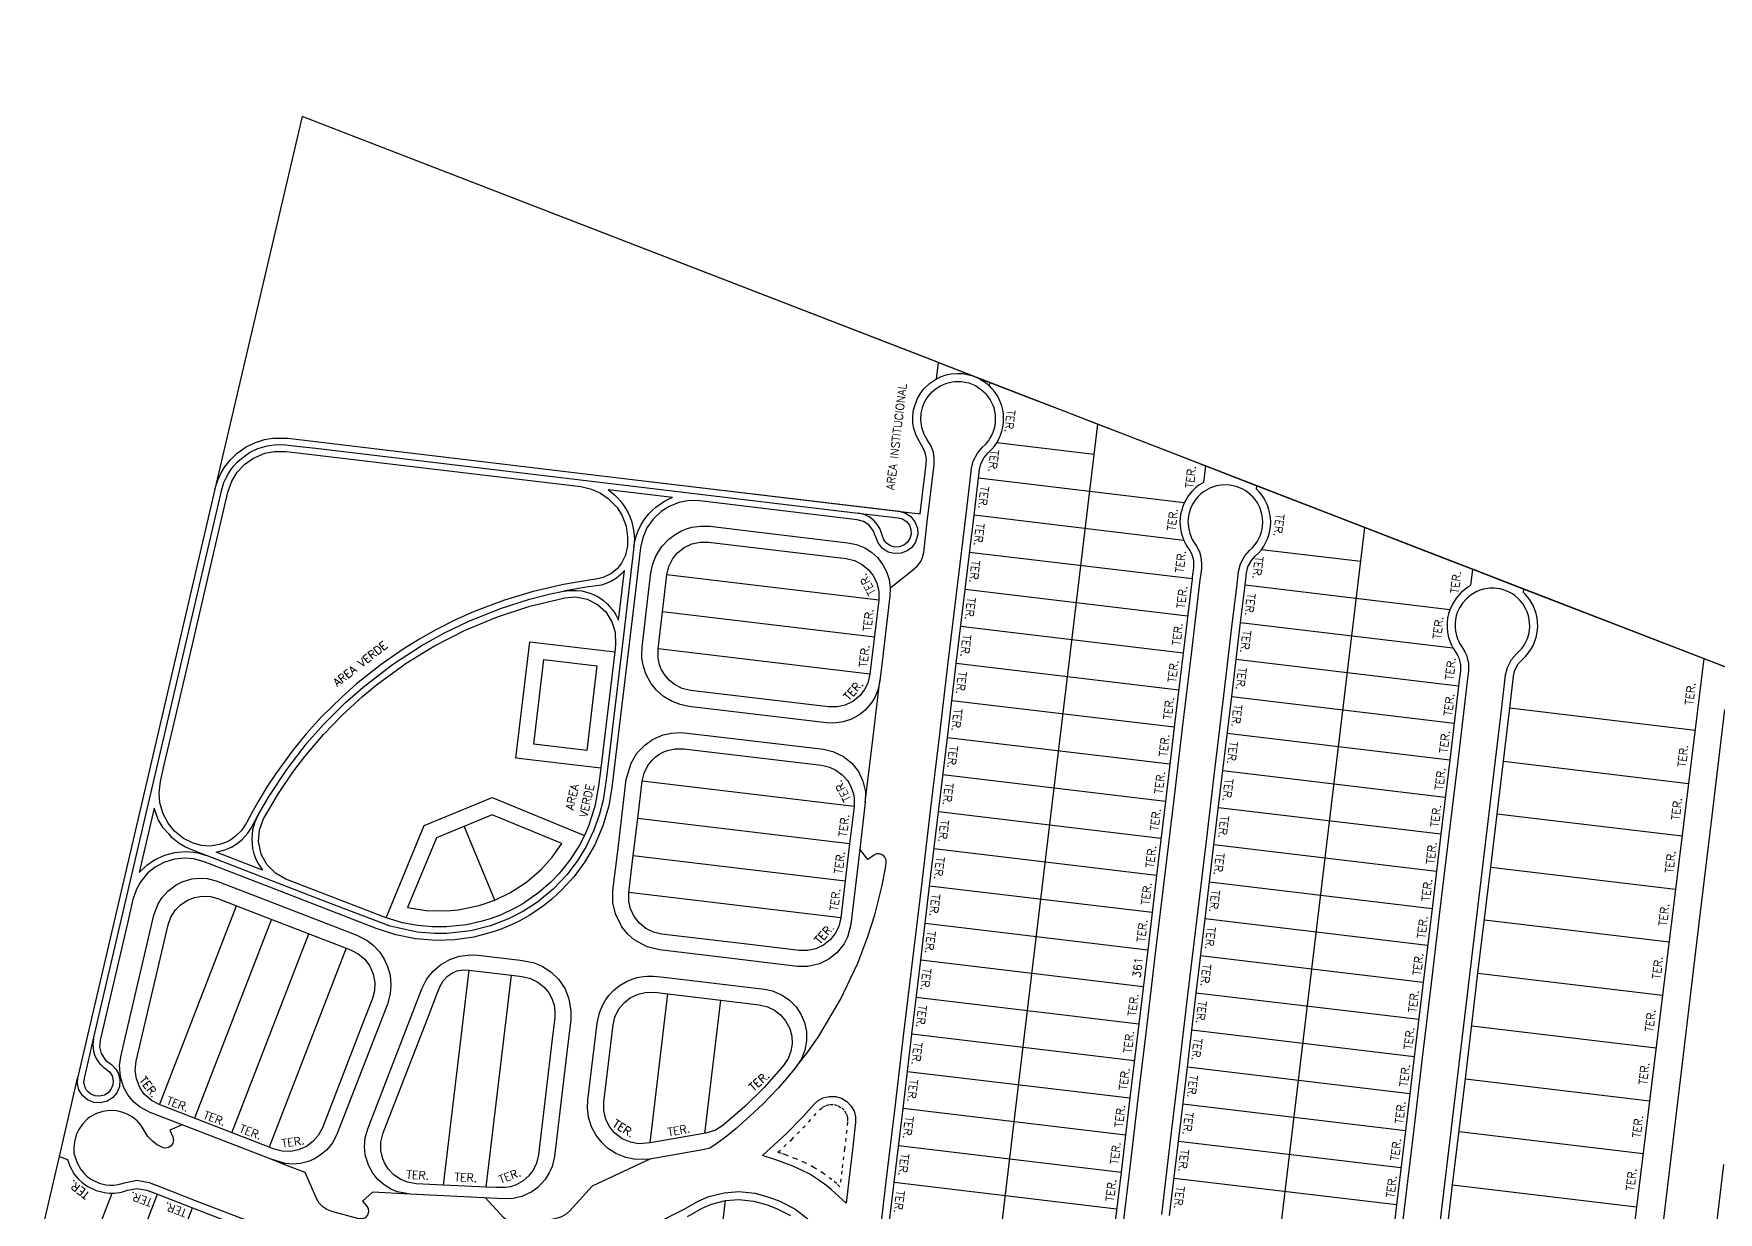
# Model space of a CAD drawing. Extents: x 714896 to 749292, y 8417558 to 8447149.
# Drawn here: x 737342.6 to 737658.4, y 8430781.4 to 8431002.4 of the extents above; entities that cross this region are included whole.
import ezdxf

# ---------------------------------------------------------------- set-up
doc = ezdxf.new("R2010")
doc.units = 0
doc.header["$MEASUREMENT"] = 0
doc.linetypes.add('ACAD_ISO03W100', pattern=[30, 12, -18])
for name, color, linetype in [('LOTE', 7, 'CONTINUOUS'), ('MEIO_FIO', 24, 'CONTINUOUS'), ('NUM-PORTA', 7, 'CONTINUOUS'), ('QUADRA', 6, 'CONTINUOUS'), ('TEXTO', 7, 'CONTINUOUS')]:
    doc.layers.add(name, color=color, linetype=linetype)
doc.styles.add('ROMANS', font='ROMANS.SHX', dxfattribs={"height": 1.5})

msp = doc.modelspace()

# ---------------------------------------------------------------- linework, layer by layer
at = {"layer": 'LOTE', "color": 7}
for points in [[(737512.16, 8430940.77), (737521.82, 8430937.03)], [(737512.92, 8430685.8), (737519.74, 8430742.8), (737526.39, 8430798.4), (737531.38, 8430840.11), (737538.86, 8430902.66), (737542.03, 8430929.2)], [(737541.35, 8430923.51), (737523.11, 8430925.7)], [(737562.24, 8430921.38), (737571.87, 8430917.65)], [(737558.26, 8430914.44), (737519.67, 8430919.06)], [(737558.17, 8430907.4), (737518.84, 8430912.11)], [(737562.97, 8430666.43), (737567.21, 8430701.87), (737574.69, 8430764.43), (737582.18, 8430826.98), (737587.16, 8430868.68), (737592.08, 8430909.83)], [(737559.71, 8430900.17), (737518, 8430905.16)], [(737591.32, 8430903.44), (737572.7, 8430905.66)], [(737612.3, 8430902.01), (737621.92, 8430898.28)], [(737500.99, 8430896.21), (737461.27, 8430900.95)], [(737608.03, 8430894.39), (737569.64, 8430898.98)], [(737558.88, 8430893.22), (737517.17, 8430898.21)], [(737500.16, 8430889.25), (737460.44, 8430894)], [(737558.05, 8430886.27), (737516.34, 8430891.25)], [(737568.81, 8430892.03), (737608.61, 8430887.27)], [(737448.88, 8430864.67), (737432.99, 8430866.56), (737435.6, 8430888.41), (737451.49, 8430886.51)], [(737499.33, 8430882.3), (737459.61, 8430887.05)], [(737446.25, 8430868), (737436.33, 8430869.19), (737438.22, 8430885.07), (737448.15, 8430883.89), (737446.25, 8430868)], [(737557.21, 8430879.32), (737515.51, 8430884.3)], [(737609.68, 8430880.09), (737567.97, 8430885.08)], [(737655.66, 8430885.24), (737660.44, 8430883.37)], [(737556.38, 8430872.37), (737514.68, 8430877.35)], [(737567.14, 8430878.13), (737608.85, 8430873.14)], [(737654.01, 8430871.77), (737619.25, 8430875.93)], [(737555.55, 8430865.42), (737513.85, 8430870.4)], [(737608.01, 8430866.19), (737566.31, 8430871.18)], [(737565.48, 8430864.23), (737607.18, 8430859.24)], [(737618.06, 8430866), (737652.79, 8430861.84)], [(737496.36, 8430857.48), (737456.64, 8430862.23)], [(737554.72, 8430858.47), (737513.02, 8430863.45)], [(737408.63, 8430836.64), (737415.78, 8430853.94), (737428.5, 8430859.22), (737445.81, 8430852.06)], [(737441.57, 8430850.57), (737428.51, 8430855.97), (737418.08, 8430851.65), (737412.67, 8430838.58), (737416.15, 8430838.02), (737419.98, 8430837.93), (737422.17, 8430838.13), (737426.07, 8430838.93), (737429.04, 8430839.96), (737431.96, 8430841.38), (737434.96, 8430843.35), (737437.68, 8430845.71), (737439.75, 8430848.01), (737441.57, 8430850.57)], [(737495.53, 8430850.53), (737455.81, 8430855.28)], [(737553.89, 8430851.52), (737512.19, 8430856.5)], [(737606.35, 8430852.29), (737564.65, 8430857.28)], [(737651.57, 8430851.92), (737616.87, 8430856.07)], [(737429.04, 8430839.96), (737423.29, 8430853.81)], [(737454.98, 8430848.33), (737494.7, 8430843.58)], [(737553.06, 8430844.56), (737511.36, 8430849.55)], [(737605.52, 8430845.34), (737563.82, 8430850.33)], [(737615.69, 8430846.14), (737650.35, 8430841.99)], [(737552.23, 8430837.61), (737510.52, 8430842.6)], [(737562.99, 8430843.38), (737604.69, 8430838.39)], [(737366.19, 8430801.58), (737380.62, 8430838.89)], [(737493.87, 8430836.63), (737454.15, 8430841.38)], [(737387.15, 8430836.36), (737372.72, 8430799.06)], [(737509.69, 8430835.65), (737551.4, 8430830.66)], [(737603.86, 8430831.44), (737562.16, 8430836.43)], [(737649.13, 8430832.07), (737614.5, 8430836.21)], [(737379.71, 8430796.35), (737394.15, 8430833.65)], [(737401.14, 8430830.95), (737386.71, 8430793.64)], [(737603.03, 8430824.49), (737561.32, 8430829.48)], [(737419.4, 8430786.52), (737424.21, 8430826.83)], [(737427.41, 8430786.13), (737432.16, 8430825.88)], [(737550.56, 8430823.71), (737508.86, 8430828.7)], [(737613.31, 8430826.28), (737647.91, 8430822.14)], [(737458.11, 8430794.45), (737461.45, 8430822.38)], [(737468.39, 8430796.22), (737471.38, 8430821.19)], [(737508.03, 8430821.75), (737549.73, 8430816.76)], [(737602.2, 8430817.54), (737560.49, 8430822.53)], [(737646.69, 8430812.22), (737612.13, 8430816.35)], [(737548.9, 8430809.81), (737507.2, 8430814.8)], [(737601.36, 8430810.59), (737559.66, 8430815.57)], [(737347.41, 8430791.91), (737350.86, 8430806.83)], [(737506.37, 8430807.85), (737548.07, 8430802.86)], [(737600.53, 8430803.64), (737558.83, 8430808.62)], [(737610.94, 8430806.42), (737645.47, 8430802.29)], [(737547.24, 8430795.91), (737505.54, 8430800.9)], [(737599.7, 8430796.69), (737558, 8430801.67)], [(737598.87, 8430789.74), (737557.17, 8430794.72)], [(737644.25, 8430792.37), (737609.75, 8430796.49)], [(737504.71, 8430793.95), (737546.41, 8430788.96)], [(737545.58, 8430782.01), (737503.87, 8430787)], [(737598.04, 8430782.79), (737556.34, 8430787.77)], [(737608.56, 8430786.56), (737643.03, 8430782.44)], [(737462.87, 8430705.18), (737472.25, 8430783.61)]]:
    msp.add_lwpolyline(points, dxfattribs=at)
at = {"layer": 'LOTE', "color": 7, "linetype": 'ACAD_ISO03W100', "ltscale": 0.05}
msp.add_lwpolyline([(737482.1, 8430792.68), (737484.67, 8430795.08), (737487.88, 8430798.37), (737489.91, 8430800.63), (737490.46, 8430801.12), (737491.12, 8430801.47), (737491.83, 8430801.64), (737492.63, 8430801.62), (737493.37, 8430801.41), (737494.06, 8430800.99), (737494.59, 8430800.43), (737494.95, 8430799.79), (737495.14, 8430799.13), (737495.15, 8430798.3), (737494.56, 8430793.33), (737494.06, 8430789.18), (737493.71, 8430786.2), (737493.06, 8430786.8), (737492.17, 8430787.55), (737490.62, 8430788.71), (737488.82, 8430789.84), (737487.17, 8430790.71), (737485.46, 8430791.44), (737484.09, 8430791.97), (737483.55, 8430792.18), (737482.73, 8430792.47), (737482.1, 8430792.68)], close=True, dxfattribs=at)
at = {"layer": 'LOTE'}
for points in [[(737344.07, 8430750.77), (737357.32, 8430785.02)], [(737351.53, 8430747.88), (737365.81, 8430784.79)], [(737357.18, 8430743.09), (737372.34, 8430782.26)]]:
    msp.add_lwpolyline(points, dxfattribs=at)
at = {"layer": 'MEIO_FIO'}
for points in [[(737503.29, 8430898.65), (737507.22, 8430901.74), (737508.28, 8430902.66), (737508.85, 8430903.45), (737509.18, 8430904.17), (737509.41, 8430905.13), (737510.09, 8430910.87), (737511.37, 8430921.55), (737511.4, 8430922.73), (737511.22, 8430923.91), (737510.81, 8430925.06), (737509.99, 8430926.41), (737509.51, 8430927.28), (737509.06, 8430928.58), (737508.87, 8430929.93), (737508.94, 8430931.23), (737509.26, 8430932.53), (737509.59, 8430933.33), (737509.83, 8430933.77), (737510.23, 8430934.38), (737510.61, 8430934.85), (737511.02, 8430935.28), (737511.46, 8430935.66), (737511.93, 8430936.01), (737512.54, 8430936.38), (737512.97, 8430936.6), (737513.55, 8430936.83), (737513.98, 8430936.96), (737514.72, 8430937.13), (737515.33, 8430937.2), (737515.84, 8430937.22), (737516.55, 8430937.19), (737517.15, 8430937.1), (737517.86, 8430936.93), (737519.12, 8430936.42), (737520.27, 8430935.66), (737521.09, 8430934.89)], [(737511.79, 8430937.68), (737512.58, 8430938.06), (737513.62, 8430938.42), (737514.57, 8430938.62), (737515.84, 8430938.72), (737516.82, 8430938.67), (737517.59, 8430938.54), (737518.68, 8430938.24), (737519.52, 8430937.89), (737520.18, 8430937.54), (737520.91, 8430937.06), (737521.33, 8430936.73), (737521.7, 8430936.4)], [(737500.72, 8430773.27), (737502.38, 8430787.18), (737504.05, 8430801.08), (737505.71, 8430814.98), (737507.37, 8430828.88), (737509.03, 8430842.78), (737510.7, 8430856.68), (737512.36, 8430870.58), (737514.02, 8430884.48), (737515.68, 8430898.38), (737517.35, 8430912.28), (737518.18, 8430919.23), (737518.38, 8430920.93), (737518.7, 8430922.29), (737519.48, 8430923.79), (737520.44, 8430924.87), (737520.98, 8430925.39), (737521.32, 8430925.77), (737521.6, 8430926.15), (737521.83, 8430926.48), (737522.14, 8430927.04), (737522.42, 8430927.67), (737522.62, 8430928.27), (737522.78, 8430928.92), (737522.87, 8430929.62), (737522.9, 8430930.3), (737522.85, 8430930.98), (737522.76, 8430931.58), (737522.6, 8430932.23), (737522.44, 8430932.7), (737522.15, 8430933.35), (737521.9, 8430933.81), (737521.5, 8430934.4), (737521.09, 8430934.89)], [(737353.8, 8430813.95), (737377.01, 8430913.45), (737377.77, 8430916.71), (737378.24, 8430918.24), (737378.7, 8430919.26), (737379.07, 8430919.92), (737379.53, 8430920.64), (737380.11, 8430921.4), (737380.75, 8430922.09), (737381.51, 8430922.79), (737383.04, 8430923.86), (737384.57, 8430924.61), (737386.38, 8430925.16), (737388.14, 8430925.39), (737389.81, 8430925.35), (737392.5, 8430925.03), (737395.48, 8430924.68), (737448.21, 8430918.38), (737497.1, 8430912.53)], [(737376.55, 8430916.99), (737377.09, 8430918.72), (737377.64, 8430919.93), (737378.37, 8430921.16), (737379.46, 8430922.54), (737380.73, 8430923.77), (737382.44, 8430924.96), (737384.16, 8430925.79), (737385.86, 8430926.32), (737387.41, 8430926.58), (737390.21, 8430926.57), (737455.34, 8430918.78), (737504.79, 8430912.87)], [(737571.17, 8430915.5), (737571.17, 8430915.5), (737570.18, 8430916.41), (737569.64, 8430916.77), (737569.1, 8430917.08), (737568, 8430917.52), (737566.82, 8430917.78), (737565.45, 8430917.81), (737564.28, 8430917.63), (737563.2, 8430917.27), (737561.87, 8430916.52), (737561.37, 8430916.12), (737560.86, 8430915.62), (737560.29, 8430914.94), (737559.83, 8430914.23), (737559.62, 8430913.81), (737559.38, 8430913.22), (737559.16, 8430912.54), (737559.05, 8430912), (737558.98, 8430911.46), (737558.95, 8430910.88), (737558.96, 8430910.44), (737559.02, 8430909.87), (737559.14, 8430909.24), (737559.28, 8430908.73), (737559.55, 8430907.99), (737559.75, 8430907.58), (737560.03, 8430907.09), (737560.58, 8430906.27), (737560.95, 8430905.57), (737561.08, 8430905.23), (737561.29, 8430904.6), (737561.45, 8430903.75), (737561.51, 8430902.89), (737561.46, 8430902.2), (737561.34, 8430901.16), (737561.25, 8430900.47), (737561.2, 8430899.99), (737559.53, 8430886.09), (737557.87, 8430872.19), (737556.21, 8430858.29), (737554.55, 8430844.39), (737552.88, 8430830.49), (737551.22, 8430816.58), (737549.56, 8430802.68), (737547.9, 8430788.78), (737546.23, 8430774.88)], [(737504.79, 8430912.87), (737505.99, 8430912.53), (737506.97, 8430911.9), (737507.78, 8430910.9), (737508.24, 8430909.71), (737508.3, 8430908.48), (737507.89, 8430907.1), (737507.17, 8430906.09), (737506.33, 8430905.45), (737505.18, 8430904.99), (737503.87, 8430904.93), (737502.77, 8430905.21), (737501.62, 8430905.95), (737500.85, 8430906.92), (737499.97, 8430909.27), (737499.11, 8430910.33), (737498.14, 8430910.96), (737496.95, 8430911.29), (737467.46, 8430914.82), (737465.52, 8430914.86), (737463.54, 8430914.51), (737461.73, 8430913.79), (737460.19, 8430912.82), (737458.69, 8430911.41), (737457.53, 8430909.75), (737456.74, 8430907.9), (737456.34, 8430906.07), (737455.31, 8430897.38), (737453.25, 8430880.19), (737450.96, 8430861.05), (737450.38, 8430857.66), (737449.26, 8430853.86), (737447.74, 8430850.33), (737445.91, 8430847.15), (737443.89, 8430844.38), (737441.55, 8430841.8), (737439.72, 8430840.12), (737438.37, 8430839.04), (737436.92, 8430837.99), (737435.45, 8430837.05), (737433.69, 8430836.07), (737432.29, 8430835.38), (737430.04, 8430834.45), (737428.71, 8430833.99), (737425.06, 8430833.03), (737421.55, 8430832.53), (737418.07, 8430832.41), (737414.16, 8430832.72), (737410.45, 8430833.47), (737406.96, 8430834.59), (737386.86, 8430842.37), (737374.53, 8430847.14), (737372.63, 8430847.67), (737370.76, 8430847.81), (737368.98, 8430847.63), (737367, 8430847.02), (737365.35, 8430846.12), (737364.01, 8430845.04), (737362.64, 8430843.42), (737361.85, 8430842.02), (737361.18, 8430840.09), (737360.21, 8430835.9), (737355.02, 8430813.67), (737354.93, 8430812.44), (737355.23, 8430811.21), (737356.05, 8430809.97), (737357.23, 8430809.07), (737358.01, 8430808.25), (737358.44, 8430807.49), (737358.74, 8430806.25), (737358.64, 8430804.96), (737358.16, 8430803.83), (737357.37, 8430802.9), (737356.36, 8430802.26), (737355.05, 8430801.94), (737353.86, 8430802.03), (737352.69, 8430802.5), (737351.75, 8430803.29), (737351.07, 8430804.37), (737350.78, 8430805.53), (737350.86, 8430806.83)], [(737376.55, 8430916.99), (737363.4, 8430860.61), (737350.86, 8430806.83)], [(737455.1, 8430906.22), (737455.28, 8430907.26), (737455.52, 8430908.18), (737455.87, 8430909.17), (737456.46, 8430910.39), (737457.15, 8430911.47), (737457.87, 8430912.36), (737458.51, 8430913.03), (737459.18, 8430913.62), (737460, 8430914.22), (737460.85, 8430914.74), (737461.73, 8430915.18), (737462.34, 8430915.43), (737450.24, 8430916.87), (737450.94, 8430916.36), (737451.43, 8430915.94), (737451.98, 8430915.42), (737452.58, 8430914.75), (737453.14, 8430914.02), (737453.6, 8430913.3), (737453.99, 8430912.6), (737454.28, 8430911.98), (737454.62, 8430911.05), (737454.92, 8430909.97), (737455.09, 8430908.96), (737455.16, 8430908.26), (737455.18, 8430907.69), (737455.1, 8430906.22)], [(737554.02, 8430781), (737555.68, 8430794.9), (737557.34, 8430808.8), (737559, 8430822.7), (737560.67, 8430836.6), (737562.33, 8430850.51), (737563.99, 8430864.41), (737565.65, 8430878.31), (737567.32, 8430892.21), (737568.15, 8430899.16), (737568.43, 8430901.56), (737568.78, 8430902.99), (737569.6, 8430904.52), (737570.49, 8430905.5), (737571.06, 8430906.04), (737571.51, 8430906.58), (737571.89, 8430907.12), (737572.16, 8430907.61), (737572.46, 8430908.25), (737572.71, 8430909.01), (737572.83, 8430909.54), (737572.91, 8430910.12), (737572.95, 8430910.79), (737572.91, 8430911.6), (737572.79, 8430912.33), (737572.61, 8430912.97), (737572.39, 8430913.57), (737572.1, 8430914.17), (737571.83, 8430914.63), (737571.47, 8430915.14), (737571.17, 8430915.5)], [(737497.1, 8430912.53), (737504.64, 8430911.63), (737505.43, 8430911.42), (737506.17, 8430910.93), (737506.72, 8430910.24), (737507.02, 8430909.43), (737507.05, 8430908.59), (737506.82, 8430907.76), (737506.31, 8430907.01), (737505.7, 8430906.52), (737504.83, 8430906.2), (737504.03, 8430906.16), (737503.21, 8430906.38), (737502.48, 8430906.85), (737501.94, 8430907.51), (737501.62, 8430908.36), (737501.23, 8430909.54), (737500.77, 8430910.35), (737500.09, 8430911.13), (737499.16, 8430911.83), (737498.09, 8430912.32), (737497.1, 8430912.53)], [(737455.1, 8430906.22), (737453.12, 8430889.6), (737450.31, 8430866.09), (737449.88, 8430862.49), (737449.32, 8430858.71), (737448.67, 8430856.08), (737447.61, 8430853.07), (737446.15, 8430849.99), (737444.48, 8430847.25), (737442.51, 8430844.68), (737439.96, 8430842.01), (737437, 8430839.58), (737434.41, 8430837.89), (737431.59, 8430836.44), (737428.21, 8430835.14), (737424.52, 8430834.2), (737420, 8430833.68), (737417.73, 8430833.67), (737414.47, 8430833.94), (737409.4, 8430835.07), (737396.42, 8430840.01), (737374.98, 8430848.31)], [(737452.2, 8430892.47), (737453.31, 8430901.74), (737452.7, 8430901.08), (737451.81, 8430900.33), (737450.91, 8430899.77), (737449.9, 8430899.31), (737449.01, 8430899.04), (737448.08, 8430898.87), (737446.15, 8430898.61), (737444.76, 8430898.4), (737443.65, 8430898.21), (737441.91, 8430897.89), (737443.04, 8430898.04), (737444.27, 8430898.04), (737445.31, 8430897.92), (737446.43, 8430897.65), (737447.49, 8430897.25), (737448.49, 8430896.73), (737449.38, 8430896.12), (737450.1, 8430895.5), (737450.54, 8430895.04), (737451.03, 8430894.46), (737451.4, 8430893.94), (737451.71, 8430893.44), (737452.2, 8430892.47)], [(737621.1, 8430896.25), (737620.22, 8430897.05), (737619.76, 8430897.36), (737619.13, 8430897.72), (737618.71, 8430897.91), (737618.01, 8430898.16), (737617.48, 8430898.3), (737616.8, 8430898.41), (737616.31, 8430898.45), (737615.51, 8430898.44), (737615.08, 8430898.39), (737614.33, 8430898.25), (737613.68, 8430898.06), (737612.95, 8430897.78), (737612.01, 8430897.2), (737611.13, 8430896.47), (737610.41, 8430895.65), (737609.84, 8430894.76), (737609.43, 8430893.86), (737609.24, 8430893.23), (737609.1, 8430892.58), (737609.02, 8430891.84), (737609.02, 8430891.14), (737609.09, 8430890.4), (737609.26, 8430889.59), (737609.48, 8430888.92), (737609.7, 8430888.43), (737609.91, 8430888.02), (737610.39, 8430887.28), (737610.86, 8430886.49), (737611.14, 8430885.87), (737611.52, 8430884.34), (737611.52, 8430882.88), (737611.3, 8430881.02), (737611.17, 8430879.91), (737609.5, 8430866.01), (737607.84, 8430852.11), (737606.18, 8430838.21), (737604.52, 8430824.31), (737602.85, 8430810.41), (737601.19, 8430796.51), (737597.87, 8430768.71)], [(737384.59, 8430855.79), (737386.71, 8430859.45), (737390.02, 8430864.45), (737393.87, 8430869.43), (737396.93, 8430872.88), (737401, 8430876.96), (737404.34, 8430879.91), (737409.86, 8430884.16), (737415.23, 8430887.64), (737419.57, 8430890.06), (737424.05, 8430892.22), (737430.11, 8430894.64), (737435.51, 8430896.36), (737439.45, 8430897.36), (737441.91, 8430897.89)], [(737604.7, 8430766.88), (737607.07, 8430786.74), (737609.45, 8430806.6), (737611.82, 8430826.46), (737614.2, 8430846.32), (737616.57, 8430866.17), (737617.76, 8430876.1), (737618.49, 8430882.19), (737618.83, 8430883.6), (737619.62, 8430885.1), (737620.55, 8430886.12), (737621.11, 8430886.67), (737621.53, 8430887.16), (737621.94, 8430887.75), (737622.29, 8430888.38), (737622.56, 8430889), (737622.81, 8430889.8), (737622.94, 8430890.49), (737623, 8430891.24), (737622.99, 8430891.96), (737622.9, 8430892.65), (737622.76, 8430893.28), (737622.52, 8430894), (737622.23, 8430894.65), (737621.76, 8430895.44), (737621.43, 8430895.88), (737621.1, 8430896.25)], [(737498.46, 8430858.24), (737499.94, 8430870.56), (737501.2, 8430881.1)], [(737659.53, 8430875.72), (737656.95, 8430854.21), (737654.73, 8430835.62), (737651.6, 8430809.4), (737647.16, 8430772.33)], [(737374.98, 8430848.31), (737372.85, 8430849.13), (737371.04, 8430849.89), (737369.83, 8430850.59), (737368.61, 8430851.54), (737367.93, 8430852.38), (737366.86, 8430853.51), (737365.94, 8430855.08), (737365.17, 8430857.2), (737362.35, 8430845.11), (737363.81, 8430846.53), (737365.21, 8430847.51), (737367.14, 8430848.41), (737369.02, 8430848.9), (737370.99, 8430849.07), (737372.6, 8430848.94), (737373.3, 8430848.81), (737374.98, 8430848.31)], [(737385.5, 8430845.58), (737381.28, 8430847.21), (737376.79, 8430848.95), (737378.43, 8430849.36), (737379.67, 8430849.91), (737380.73, 8430850.56), (737381.7, 8430851.37), (737382.73, 8430852.51), (737383.34, 8430853.43), (737384.59, 8430855.79), (737384.32, 8430855.25), (737384.03, 8430854.55), (737383.84, 8430853.97), (737383.63, 8430853.11), (737383.51, 8430852.3), (737383.47, 8430851.48), (737383.51, 8430850.47), (737383.62, 8430849.66), (737383.87, 8430848.66), (737384.17, 8430847.83), (737384.61, 8430846.91), (737385.01, 8430846.25), (737385.5, 8430845.58)], [(737485.52, 8430808.67), (737487.73, 8430811.57), (737489.75, 8430814.47), (737493.84, 8430821.33), (737497.06, 8430828.11), (737498.97, 8430833.14), (737500.24, 8430837.19), (737501.34, 8430841.46), (737501.57, 8430842.47), (737502.24, 8430845.97), (737502.39, 8430846.93), (737502.37, 8430847.51), (737502.13, 8430848.03), (737501.86, 8430848.32), (737501.53, 8430848.52), (737501.12, 8430848.64), (737500.57, 8430848.62), (737499.98, 8430848.34), (737498.97, 8430847.54), (737497.42, 8430849.5)], [(737353.8, 8430813.95), (737353.67, 8430812.9), (737353.78, 8430811.66), (737353.99, 8430810.94), (737354.31, 8430810.24), (737354.61, 8430809.76), (737355, 8430809.26), (737355.27, 8430808.98), (737355.71, 8430808.6), (737356.19, 8430808.27), (737356.86, 8430807.7), (737357.3, 8430806.98), (737357.5, 8430806.09), (737357.43, 8430805.29), (737357.07, 8430804.44), (737356.54, 8430803.83), (737355.83, 8430803.39), (737354.95, 8430803.18), (737354.11, 8430803.25), (737353.29, 8430803.6), (737352.83, 8430803.96), (737352.5, 8430804.35), (737352.23, 8430804.83), (737352.01, 8430805.73), (737352.08, 8430806.55), (737352.52, 8430808.45), (737353.8, 8430813.95)], [(737370.4, 8430797.81), (737368.11, 8430796.8), (737368.67, 8430795.54), (737368.79, 8430794.9), (737368.68, 8430794.36), (737368.36, 8430793.88), (737367.88, 8430793.56), (737367.28, 8430793.44), (737366.84, 8430793.5), (737365.7, 8430794.08), (737364.83, 8430794.74), (737364, 8430795.64), (737363.49, 8430796.43), (737362.73, 8430797.69), (737361.97, 8430798.56), (737361.02, 8430799.33), (737360, 8430799.89), (737359.1, 8430800.22), (737358.18, 8430800.43), (737356.84, 8430800.51), (737355.56, 8430800.34), (737354.35, 8430799.94), (737353.19, 8430799.31), (737352.69, 8430798.94), (737351.73, 8430797.95), (737351.03, 8430796.93), (737350.56, 8430795.92), (737350.23, 8430794.64), (737350.14, 8430793.59), (737350.11, 8430792.48)], [(737350.11, 8430792.48), (737350.72, 8430790.72), (737351.44, 8430789.45), (737352.07, 8430788.69), (737352.63, 8430788.16), (737353.22, 8430787.71), (737353.44, 8430787.56), (737354.83, 8430786.91), (737356.11, 8430786.59), (737356.86, 8430786.52), (737357.61, 8430786.53), (737358.41, 8430786.63), (737358.66, 8430786.68), (737359.83, 8430787.03), (737361.89, 8430787.44), (737364.2, 8430787.02), (737366.36, 8430786.19), (737372.88, 8430783.66), (737385.94, 8430778.61)], [(737413.14, 8430784.82), (737406.08, 8430785.17), (737404.22, 8430783.49), (737404.98, 8430782.66), (737405.29, 8430782.12), (737405.36, 8430781.5), (737405.16, 8430780.88), (737404.7, 8430780.4), (737404.13, 8430780.17), (737403.53, 8430780.19), (737398.44, 8430781.54), (737397.52, 8430781.93), (737396.8, 8430782.44), (737396.12, 8430783.16), (737395.62, 8430784.03), (737395.5, 8430784.31), (737393.48, 8430788.88), (737390.18, 8430790.15), (737386.88, 8430791.43)], [(737413.14, 8430784.82), (737406.08, 8430785.17), (737404.22, 8430783.49), (737404.98, 8430782.66), (737405.29, 8430782.12), (737405.36, 8430781.5), (737405.16, 8430780.88), (737404.7, 8430780.4), (737404.13, 8430780.17), (737403.53, 8430780.19), (737398.44, 8430781.54), (737397.52, 8430781.93), (737396.8, 8430782.44), (737396.12, 8430783.16), (737395.62, 8430784.03), (737395.5, 8430784.31), (737393.48, 8430788.88), (737390.18, 8430790.15), (737386.88, 8430791.43)], [(737458.1, 8430791.41), (737447.24, 8430786.34), (737443.09, 8430781.69), (737442.41, 8430781.07), (737441.54, 8430780.57), (737440.77, 8430780.31), (737437.02, 8430779.51), (737434.58, 8430779.09), (737433.51, 8430779.05), (737432.48, 8430779.26), (737431.48, 8430779.73), (737430.62, 8430780.43), (737427.26, 8430784.13)], [(737658.61, 8430679.29), (737657.49, 8430676.46), (737655.43, 8430673.46), (737653.43, 8430671.57), (737644.33, 8430664.46), (737651.05, 8430720.59), (737659.39, 8430790.39)], [(737458.8, 8430779.14), (737464.41, 8430781.96), (737467.24, 8430783.54), (737469.15, 8430784.36), (737472, 8430785.09), (737474.74, 8430785.31), (737477.85, 8430785.01), (737480.57, 8430784.22), (737482.46, 8430783.49), (737485.24, 8430782.09), (737487.67, 8430780.21)]]:
    msp.add_lwpolyline(points, dxfattribs=at)
for points in [[(737501.2, 8430881.1), (737500.86, 8430879.49), (737500.23, 8430877.97), (737499.55, 8430876.87), (737498.35, 8430875.52), (737497.24, 8430874.65), (737495.74, 8430873.84), (737494.29, 8430873.37), (737492.54, 8430873.15), (737491.19, 8430873.21), (737465.37, 8430876.29), (737463.78, 8430876.61), (737462.14, 8430877.25), (737460.64, 8430878.16), (737459.3, 8430879.34), (737458.26, 8430880.64), (737457.33, 8430882.38), (737456.81, 8430883.99), (737456.6, 8430885.35), (737456.56, 8430886.04), (737456.63, 8430887.41), (737457.72, 8430896.55), (737458.29, 8430901.31), (737458.64, 8430903), (737459.25, 8430904.55), (737460.35, 8430906.29), (737461.61, 8430907.62), (737462.82, 8430908.54), (737464.02, 8430909.2), (737464.93, 8430909.56), (737465.97, 8430909.86), (737467.58, 8430910.1), (737469.41, 8430910.05), (737475.95, 8430909.27), (737495.22, 8430906.97), (737496.8, 8430906.63), (737498.35, 8430905.99), (737499.61, 8430905.19), (737500.74, 8430904.17), (737501.76, 8430902.85), (737502.44, 8430901.56), (737502.92, 8430900.07), (737503.14, 8430898.53), (737503.09, 8430896.96), (737502.46, 8430891.63), (737501.62, 8430884.61), (737501.2, 8430881.1)], [(737472.4, 8430829.12), (737459.91, 8430830.62), (737457.55, 8430831.2), (737455.13, 8430832.52), (737453.93, 8430833.58), (737452.8, 8430834.97), (737451.62, 8430837.37), (737451.16, 8430839.42), (737451.17, 8430841.73), (737452.06, 8430849.13), (737453.66, 8430862.58), (737454.55, 8430865.66), (737455.67, 8430867.5), (737457.13, 8430869.03), (737458.6, 8430870.06), (737460.58, 8430870.93), (737462.16, 8430871.29), (737463.93, 8430871.39), (737468.91, 8430870.83), (737490.6, 8430868.24), (737492.38, 8430867.84), (737494.39, 8430866.88), (737495.95, 8430865.61), (737497.17, 8430864.07), (737498.03, 8430862.25), (737498.48, 8430860.28), (737498.46, 8430858.24), (737497.42, 8430849.5), (737495.74, 8430835.4), (737495.12, 8430833.03), (737494.48, 8430831.77), (737493.13, 8430830.07), (737491.64, 8430828.88), (737489.88, 8430828.01), (737487.69, 8430827.51), (737485.73, 8430827.53), (737472.4, 8430829.12)], [(737386.88, 8430791.43), (737370.4, 8430797.81), (737364.43, 8430800.12), (737362.56, 8430801.11), (737361.38, 8430802.08), (737360.23, 8430803.47), (737359.41, 8430804.97), (737358.85, 8430806.79), (737358.69, 8430808.93), (737358.92, 8430810.55), (737359.81, 8430814.4), (737365.11, 8430837.11), (737365.91, 8430839.25), (737366.65, 8430840.43), (737367.74, 8430841.65), (737369.31, 8430842.82), (737370.43, 8430843.38), (737372.25, 8430843.92), (737373.63, 8430844.06), (737375.11, 8430843.98), (737376.8, 8430843.58), (737384.07, 8430840.77), (737403.16, 8430833.38), (737405.11, 8430832.37), (737406.21, 8430831.52), (737407.47, 8430830.17), (737408.31, 8430828.88), (737408.93, 8430827.52), (737409.38, 8430825.87), (737409.55, 8430824.06), (737409.41, 8430822.37), (737408.88, 8430820.45), (737406.7, 8430814.82), (737399.49, 8430796.2), (737398.63, 8430794.53), (737397.54, 8430793.16), (737396.47, 8430792.23), (737395.23, 8430791.46), (737394.07, 8430790.96), (737392.61, 8430790.58), (737391.12, 8430790.45), (737389.72, 8430790.56), (737386.88, 8430791.43)], [(737430.8, 8430783.96), (737413.14, 8430784.82), (737410.8, 8430785.25), (737409.66, 8430785.71), (737408.26, 8430786.55), (737407.12, 8430787.55), (737406.15, 8430788.73), (737405.32, 8430790.23), (737404.72, 8430792.22), (737404.58, 8430793.71), (737404.71, 8430795.36), (737405.19, 8430797.06), (737415.35, 8430823.33), (737416.3, 8430825.18), (737417.45, 8430826.64), (737418.81, 8430827.82), (737420.6, 8430828.85), (737422.31, 8430829.44), (737424.52, 8430829.72), (737425.86, 8430829.65), (737428.53, 8430829.33), (737433.75, 8430828.71), (737436.2, 8430828.26), (737437.76, 8430827.65), (737439.53, 8430826.52), (737440.98, 8430825.11), (737442.18, 8430823.32), (737442.92, 8430821.46), (737443.3, 8430819.11), (737443.24, 8430817.5), (737442.45, 8430810.87), (737440.18, 8430791.88), (737439.75, 8430790.02), (737439.23, 8430788.81), (737438.46, 8430787.58), (737437.06, 8430786.08), (737435.93, 8430785.27), (737434.06, 8430784.4), (737432.43, 8430784.03), (737430.8, 8430783.96)], [(737468.31, 8430793.17), (737458.1, 8430791.41), (737455.37, 8430791.32), (737453.56, 8430791.68), (737451.7, 8430792.44), (737450.16, 8430793.46), (737449.06, 8430794.48), (737447.93, 8430795.96), (737447.16, 8430797.45), (737446.61, 8430799.25), (737446.41, 8430800.93), (737446.48, 8430802.45), (737448.21, 8430816.91), (737448.62, 8430818.8), (737449.18, 8430820.18), (737449.85, 8430821.32), (737450.46, 8430822.14), (737451.29, 8430823.01), (737452.32, 8430823.86), (737453.72, 8430824.7), (737454.78, 8430825.14), (737455.7, 8430825.42), (737456.9, 8430825.65), (737457.61, 8430825.71), (737458.7, 8430825.71), (737460.7, 8430825.49), (737479.56, 8430823.23), (737481.08, 8430822.92), (737482.88, 8430822.16), (737484.24, 8430821.22), (737485.51, 8430819.93), (737486.41, 8430818.57), (737487.07, 8430817.01), (737487.43, 8430815.35), (737487.46, 8430813.57), (737487.15, 8430811.83), (737486.42, 8430810.04), (737485.28, 8430808.37), (737483.34, 8430806.06), (737482.12, 8430804.7), (737479.26, 8430801.71), (737476.84, 8430799.42), (737474.25, 8430797.15), (737472.18, 8430795.46), (737470.22, 8430793.98), (737469.33, 8430793.47), (737468.31, 8430793.17)], [(737479.22, 8430792.04), (737483.62, 8430796.15), (737486.79, 8430799.39), (737488.85, 8430801.69), (737489.6, 8430802.37), (737490.59, 8430802.88), (737491.67, 8430803.14), (737492.86, 8430803.12), (737493.98, 8430802.79), (737495.01, 8430802.17), (737495.81, 8430801.33), (737496.35, 8430800.37), (737496.63, 8430799.35), (737496.65, 8430798.23), (737496.05, 8430793.15), (737495.55, 8430789), (737494.85, 8430783.11), (737492.06, 8430785.68), (737491.23, 8430786.38), (737489.78, 8430787.47), (737488.08, 8430788.54), (737486.52, 8430789.35), (737484.89, 8430790.05), (737483.55, 8430790.57), (737483.03, 8430790.77), (737482.24, 8430791.06)]]:
    msp.add_lwpolyline(points, close=True, dxfattribs=at)
at = {"layer": 'QUADRA'}
for points in [[(737444.11, 8431625.75), (737484.95, 8431548.93), (737560.97, 8431386.89), (737597.64, 8431307.99), (737652.49, 8431190.66), (737675.57, 8431136.49), (737677.31, 8431131.31), (737685.36, 8431096.9), (737690.77, 8431065.71), (737695.1, 8431026.43), (737696.65, 8430993.34), (737695.96, 8430952.99), (737686.43, 8430873.31), (737392.91, 8430986.91)], [(737502.21, 8430773.1), (737503.87, 8430787), (737505.54, 8430800.9), (737507.2, 8430814.8), (737508.86, 8430828.7), (737510.52, 8430842.6), (737512.19, 8430856.5), (737513.85, 8430870.4), (737515.51, 8430884.3), (737517.17, 8430898.21), (737518.84, 8430912.11), (737519.67, 8430919.06), (737519.86, 8430920.67), (737520.12, 8430921.77), (737520.72, 8430922.93), (737521.52, 8430923.83), (737522.07, 8430924.36), (737522.48, 8430924.82), (737522.82, 8430925.27), (737523.11, 8430925.7), (737523.48, 8430926.36), (737523.82, 8430927.12), (737524.07, 8430927.86), (737524.26, 8430928.65), (737524.37, 8430929.49), (737524.4, 8430930.32), (737524.35, 8430931.14), (737524.23, 8430931.88), (737524.04, 8430932.65), (737523.83, 8430933.25), (737523.5, 8430934.01), (737523.18, 8430934.59), (737522.7, 8430935.3), (737522.21, 8430935.9), (737521.74, 8430936.38), (737521.82, 8430937.03), (737526.83, 8430935.09), (737530.57, 8430933.64), (737536.29, 8430931.43), (737542.03, 8430929.2), (737547.92, 8430926.92), (737557.13, 8430923.36), (737562.24, 8430921.38), (737561.87, 8430918.29), (737561.01, 8430917.74), (737560.38, 8430917.25), (737559.75, 8430916.65), (737559.07, 8430915.82), (737558.53, 8430914.97), (737558.26, 8430914.44), (737557.96, 8430913.73), (737557.71, 8430912.91), (737557.57, 8430912.26), (737557.49, 8430911.59), (737557.45, 8430910.9), (737557.47, 8430910.34), (737557.53, 8430909.66), (737557.67, 8430908.9), (737557.85, 8430908.26), (737558.17, 8430907.4), (737558.43, 8430906.88), (737558.76, 8430906.3), (737559.29, 8430905.51), (737559.58, 8430904.94), (737559.67, 8430904.72), (737559.83, 8430904.22), (737559.96, 8430903.56), (737560, 8430902.89), (737559.97, 8430902.34), (737559.85, 8430901.34), (737559.76, 8430900.65), (737559.71, 8430900.17), (737558.05, 8430886.27), (737556.38, 8430872.37), (737554.72, 8430858.47), (737553.06, 8430844.56), (737551.4, 8430830.66), (737549.73, 8430816.76), (737548.07, 8430802.86), (737546.41, 8430788.96), (737544.75, 8430775.06)], [(737555.51, 8430780.82), (737557.17, 8430794.72), (737558.83, 8430808.62), (737560.49, 8430822.53), (737562.16, 8430836.43), (737563.82, 8430850.33), (737565.48, 8430864.23), (737567.14, 8430878.13), (737568.81, 8430892.03), (737569.64, 8430898.98), (737569.91, 8430901.3), (737570.19, 8430902.45), (737570.84, 8430903.65), (737571.57, 8430904.45), (737572.15, 8430905.02), (737572.7, 8430905.66), (737573.16, 8430906.32), (737573.5, 8430906.92), (737573.86, 8430907.7), (737574.16, 8430908.61), (737574.31, 8430909.27), (737574.41, 8430909.97), (737574.45, 8430910.79), (737574.4, 8430911.76), (737574.25, 8430912.65), (737574.04, 8430913.43), (737573.77, 8430914.16), (737573.43, 8430914.87), (737573.09, 8430915.45), (737572.66, 8430916.05), (737572.28, 8430916.5), (737571.79, 8430917.01), (737571.87, 8430917.65), (737571.87, 8430917.65), (737581.12, 8430914.07), (737592.08, 8430909.83), (737603.65, 8430905.35), (737612.3, 8430902.01), (737611.93, 8430898.92), (737611.13, 8430898.42), (737610.08, 8430897.56), (737609.2, 8430896.55), (737608.51, 8430895.47), (737608.03, 8430894.39), (737607.78, 8430893.62), (737607.62, 8430892.82), (737607.52, 8430891.92), (737607.51, 8430891.07), (737607.6, 8430890.17), (737607.81, 8430889.2), (737608.08, 8430888.39), (737608.34, 8430887.78), (737608.61, 8430887.27), (737609.11, 8430886.49), (737609.53, 8430885.79), (737609.71, 8430885.38), (737610.02, 8430884.16), (737610.02, 8430882.97), (737609.81, 8430881.19), (737609.68, 8430880.09), (737608.01, 8430866.19), (737606.35, 8430852.29), (737604.69, 8430838.39), (737603.03, 8430824.49), (737601.36, 8430810.59), (737599.7, 8430796.69), (737598.04, 8430782.79), (737596.38, 8430768.88)], [(737606.19, 8430766.7), (737608.56, 8430786.56), (737610.94, 8430806.42), (737613.31, 8430826.28), (737615.69, 8430846.14), (737618.06, 8430866), (737619.25, 8430875.93), (737619.97, 8430881.92), (737620.24, 8430883.07), (737620.86, 8430884.23), (737621.63, 8430885.08), (737622.21, 8430885.64), (737622.72, 8430886.24), (737623.21, 8430886.95), (737623.64, 8430887.71), (737623.97, 8430888.48), (737624.26, 8430889.44), (737624.42, 8430890.28), (737624.5, 8430891.19), (737624.48, 8430892.06), (737624.38, 8430892.9), (737624.21, 8430893.68), (737623.92, 8430894.55), (737623.56, 8430895.35), (737623.01, 8430896.27), (737622.59, 8430896.83), (737622.2, 8430897.28), (737621.85, 8430897.63), (737621.92, 8430898.28), (737621.92, 8430898.28), (737639.58, 8430891.45), (737655.66, 8430885.24), (737626.81, 8430650.5)], [(737342.59, 8430771.26), (737347.4, 8430791.91), (737347.4, 8430791.91), (737348.92, 8430791.33), (737349.35, 8430790.1), (737350.2, 8430788.6), (737350.97, 8430787.66), (737351.66, 8430787.01), (737352.36, 8430786.48), (737352.71, 8430786.25), (737354.32, 8430785.49), (737355.85, 8430785.11), (737356.8, 8430785.02), (737357.72, 8430785.03), (737358.65, 8430785.15), (737359.04, 8430785.22), (737360.19, 8430785.58), (737361.91, 8430785.91), (737363.79, 8430785.57), (737365.81, 8430784.79), (737372.34, 8430782.26), (737385.4, 8430777.21)], [(737465.11, 8430780.63), (737467.9, 8430782.19), (737469.63, 8430782.93), (737472.25, 8430783.61), (737474.73, 8430783.81), (737477.56, 8430783.53), (737480.09, 8430782.8), (737481.85, 8430782.11), (737484.44, 8430780.81)]]:
    msp.add_lwpolyline(points, dxfattribs=at)
for points in [[(737508.76, 8430912.4), (737509.33, 8430917.11), (737509.62, 8430919.6), (737509.88, 8430921.73), (737509.91, 8430922.61), (737509.82, 8430923.3), (737509.56, 8430924.18), (737508.97, 8430925.25), (737507.97, 8430927.08), (737507.57, 8430928.37), (737507.4, 8430929.41), (737507.38, 8430930.67), (737507.53, 8430931.88), (737508.2, 8430933.89), (737508.89, 8430935.07), (737509.46, 8430935.81), (737510.5, 8430936.82), (737511.79, 8430937.68), (737512.16, 8430940.77), (737392.91, 8430986.91), (737376.55, 8430916.99), (737377.09, 8430918.72), (737377.64, 8430919.93), (737378.37, 8430921.16), (737379.46, 8430922.54), (737380.73, 8430923.77), (737382.44, 8430924.96), (737384.16, 8430925.79), (737385.86, 8430926.32), (737387.41, 8430926.58), (737390.21, 8430926.57), (737455.34, 8430918.78)], [(737445.12, 8430917.49), (737447.15, 8430917.02), (737448.85, 8430916.27), (737450.27, 8430915.29), (737451.93, 8430913.56), (737452.89, 8430911.99), (737453.62, 8430910.05), (737453.92, 8430908.07), (737453.86, 8430906.37), (737453.5, 8430904.63), (737452.77, 8430903.12), (737451.93, 8430902.07), (737450.79, 8430901.15), (737449.35, 8430900.44), (737447.93, 8430900.11), (737445.93, 8430899.84), (737441.92, 8430899.16), (737436.23, 8430897.85), (737430.82, 8430896.21), (737425.18, 8430894.07), (737421.62, 8430892.48), (737417.83, 8430890.56), (737414.89, 8430888.9), (737411.86, 8430887.02), (737407.7, 8430884.14), (737403.08, 8430880.49), (737400.4, 8430878.1), (737396.48, 8430874.23), (737393.67, 8430871.13), (737391.02, 8430867.88), (737388.03, 8430863.79), (737386.36, 8430861.26), (737384.77, 8430858.64), (737383.45, 8430856.31), (737382.47, 8430854.44), (737381.52, 8430853), (737380.44, 8430851.92), (737379.51, 8430851.26), (737378.73, 8430850.84), (737377.44, 8430850.37), (737375.67, 8430850.09), (737374.01, 8430850.2), (737372.47, 8430850.62), (737370.69, 8430851.52), (737369.01, 8430852.87), (737367.77, 8430854.39), (737366.83, 8430856.14), (737366.24, 8430858.17), (737366.08, 8430860.1), (737366.34, 8430862.22), (737367.07, 8430865.34), (737368.65, 8430872.12), (737371.33, 8430883.59), (737375.29, 8430900.6), (737378.98, 8430916.43), (737379.71, 8430918.48), (737380.75, 8430920.18), (737382.18, 8430921.72), (737383.78, 8430922.85), (737385.9, 8430923.75), (737387.72, 8430924.1), (737389.91, 8430924.08), (737392.57, 8430923.77), (737416.21, 8430920.94), (737445.12, 8430917.49)], [(737500.99, 8430896.21), (737499.33, 8430882.3), (737498.92, 8430880.65), (737498.33, 8430879.45), (737497.48, 8430878.35), (737496.12, 8430877.22), (737494.69, 8430876.53), (737493.18, 8430876.18), (737491.55, 8430876.18), (737465.73, 8430879.27), (737464.12, 8430879.66), (737462.72, 8430880.37), (737461.67, 8430881.21), (737460.8, 8430882.24), (737460.23, 8430883.24), (737459.89, 8430884.1), (737459.61, 8430885.35), (737459.61, 8430887.05), (737461.27, 8430900.95), (737461.64, 8430902.51), (737462.41, 8430904.02), (737463.35, 8430905.15), (737464.53, 8430906.07), (737465.93, 8430906.74), (737467.49, 8430907.08), (737469.05, 8430907.07), (737494.87, 8430903.99), (737496.41, 8430903.62), (737497.86, 8430902.9), (737499.02, 8430901.95), (737499.9, 8430900.86), (737500.62, 8430899.42), (737501, 8430897.8), (737500.99, 8430896.21)], [(737389.83, 8430843.9), (737387.88, 8430844.99), (737386.28, 8430846.62), (737385.22, 8430848.56), (737384.72, 8430850.97), (737384.92, 8430853.16), (737385.69, 8430855.19), (737388.49, 8430859.95), (737391.18, 8430863.92), (737393.42, 8430866.9), (737396.9, 8430871.01), (737400.39, 8430874.65), (737404.19, 8430878.14), (737406.83, 8430880.33), (737412.39, 8430884.38), (737417.73, 8430887.65), (737423.45, 8430890.57), (737429.51, 8430893.1), (737435.6, 8430895.08), (737442.16, 8430896.66), (737444.13, 8430896.8), (737446.36, 8430896.36), (737448.26, 8430895.39), (737449.8, 8430893.99), (737450.97, 8430892.16), (737451.59, 8430890.2), (737451.65, 8430887.86), (737451.49, 8430886.51), (737448.88, 8430864.67), (737448.48, 8430861.34), (737447.77, 8430857.51), (737446.58, 8430853.84), (737445.81, 8430852.06), (737444.8, 8430850.12), (737443.05, 8430847.38), (737441.08, 8430844.94), (737439.5, 8430843.29), (737437.3, 8430841.37), (737434.28, 8430839.27), (737433.03, 8430838.55), (737430.11, 8430837.16), (737428.17, 8430836.44), (737426.43, 8430835.92), (737423.69, 8430835.32), (737419.95, 8430834.93), (737417.25, 8430834.94), (737414.5, 8430835.2), (737411.73, 8430835.72), (737408.63, 8430836.64), (737389.83, 8430843.9)], [(737496.36, 8430857.48), (737495.53, 8430850.53), (737494.7, 8430843.58), (737493.87, 8430836.63), (737493.48, 8430835.03), (737492.8, 8430833.67), (737491.85, 8430832.49), (737490.64, 8430831.53), (737489.22, 8430830.85), (737487.7, 8430830.5), (737486.09, 8430830.51), (737476.79, 8430831.62), (737460.27, 8430833.59), (737458.75, 8430833.95), (737457.34, 8430834.64), (737456.12, 8430835.63), (737455.15, 8430836.86), (737454.47, 8430838.31), (737454.15, 8430839.76), (737454.15, 8430841.38), (737454.98, 8430848.33), (737455.81, 8430855.28), (737456.64, 8430862.23), (737457, 8430863.76), (737457.7, 8430865.18), (737458.49, 8430866.19), (737459.09, 8430866.76), (737459.93, 8430867.36), (737460.81, 8430867.82), (737461.39, 8430868.04), (737462.77, 8430868.35), (737464.42, 8430868.35), (737467.6, 8430867.97), (737490.24, 8430865.26), (737491.78, 8430864.9), (737492.95, 8430864.35), (737494.15, 8430863.46), (737494.51, 8430863.1), (737495.1, 8430862.39), (737495.42, 8430861.91), (737495.84, 8430861.07), (737496.03, 8430860.58), (737496.23, 8430859.9), (737496.37, 8430859.1), (737496.36, 8430857.48)], [(737386.71, 8430793.64), (737366.1, 8430801.62), (737364.67, 8430802.37), (737363.31, 8430803.59), (737362.46, 8430804.83), (737361.83, 8430806.45), (737361.62, 8430808.06), (737361.81, 8430809.74), (737367.77, 8430835.31), (737368.27, 8430836.74), (737369.14, 8430838.11), (737370.02, 8430839.02), (737371.4, 8430839.95), (737372.7, 8430840.46), (737374.12, 8430840.7), (737375.71, 8430840.63), (737377.11, 8430840.25), (737380.62, 8430838.89), (737401.14, 8430830.95), (737402.08, 8430830.59), (737403.41, 8430829.89), (737404.63, 8430828.87), (737405.59, 8430827.59), (737406.24, 8430826.1), (737406.53, 8430824.5), (737406.46, 8430822.95), (737406.08, 8430821.53), (737404.16, 8430816.59), (737396.69, 8430797.28), (737395.93, 8430795.84), (737394.94, 8430794.69), (737393.71, 8430793.77), (737392.24, 8430793.13), (737390.8, 8430792.84), (737389.13, 8430792.89), (737387.64, 8430793.28), (737386.71, 8430793.64)], [(737427.41, 8430786.13), (737419.4, 8430786.52), (737414.29, 8430786.77), (737412.66, 8430787.04), (737411.25, 8430787.63), (737410.11, 8430788.42), (737409.05, 8430789.54), (737408.38, 8430790.6), (737408.03, 8430791.43), (737407.67, 8430792.99), (737407.68, 8430794.59), (737408.1, 8430796.29), (737416.69, 8430818.48), (737418.3, 8430822.63), (737418.71, 8430823.7), (737419.31, 8430824.81), (737420.16, 8430825.72), (737421.1, 8430826.34), (737421.9, 8430826.67), (737423.03, 8430826.88), (737424.21, 8430826.83), (737432.16, 8430825.88), (737434.14, 8430825.64), (737435.73, 8430825.26), (737437.11, 8430824.57), (737438.33, 8430823.57), (737439.16, 8430822.54), (737439.72, 8430821.5), (737440.14, 8430820.25), (737440.3, 8430819.11), (737440.26, 8430817.86), (737439.85, 8430814.44), (737437.19, 8430792.17), (737436.84, 8430790.66), (737436.29, 8430789.47), (737435.4, 8430788.26), (737434.31, 8430787.31), (737433.01, 8430786.57), (737431.94, 8430786.21), (737430.98, 8430786.04), (737429.34, 8430786.04), (737427.41, 8430786.13)], [(737449.45, 8430800.5), (737449.46, 8430802.1), (737451.18, 8430816.55), (737451.52, 8430818.02), (737452.27, 8430819.55), (737453.3, 8430820.78), (737454.42, 8430821.66), (737455.86, 8430822.34), (737457.23, 8430822.66), (737458.97, 8430822.67), (737461.45, 8430822.38), (737471.38, 8430821.19), (737478.57, 8430820.33), (737480.11, 8430819.97), (737481.45, 8430819.32), (737482.58, 8430818.44), (737483.53, 8430817.32), (737484.29, 8430815.86), (737484.67, 8430814.42), (737484.73, 8430813), (737484.53, 8430811.65), (737484.02, 8430810.27), (737483.14, 8430808.92), (737479.49, 8430804.81), (737475.88, 8430801.24), (737471.78, 8430797.7), (737470.4, 8430796.83), (737468.57, 8430796.25), (737458.11, 8430794.45), (737455.97, 8430794.28), (737454.46, 8430794.54), (737452.9, 8430795.21), (737451.49, 8430796.28), (737450.59, 8430797.37), (737449.84, 8430798.85)]]:
    msp.add_lwpolyline(points, close=True, dxfattribs=at)

# ---------------------------------------------------------------- texts
at = {"layer": 'NUM-PORTA', "color": 7, "style": 'ROMANS'}
msp.add_text('361', height=1.5, rotation=83.3671, dxfattribs=at).set_placement((737550.04, 8430825.3, -498.1))
at = {"layer": 'TEXTO', "color": 7, "style": 'ROMANS'}
for s, rotation, p in [('AREA INSTITUCIONAL', 83.2564, (737503.87, 8430916.79)), ('TER.', 263.3671, (737525.05, 8430931.93, -498.1)), ('TER.', 263.3671, (737522, 8430924.47, -498.1)), ('TER.', 83.3671, (737559.95, 8430917.13, -498.1)), ('TER.', 263.3671, (737520.12, 8430917.63, -498.1)), ('TER.', 83.3671, (737556.54, 8430909.12, -498.1)), ('TER.', 263.3671, (737575.49, 8430912.42, -498.1)), ('TER.', 263.3671, (737519.29, 8430910.68, -498.1)), ('TER.', 83.3671, (737558.07, 8430901.25, -498.1)), ('TER.', 263.3671, (737518.46, 8430903.73, -498.1)), ('TER.', 263.3671, (737571.56, 8430904.48, -498.1)), ('TER.', 117.6228, (737500.48, 8430897.59)), ('TER.', 83.3671, (737558.32, 8430894.59, -498.1)), ('TER.', 83.3671, (737609.65, 8430897.39, -498.1)), ('TER.', 263.3671, (737517.63, 8430896.77, -498.1)), ('TER.', 263.3671, (737570.09, 8430897.55, -498.1)), ('TER.', 83.2564, (737499.52, 8430890.29)), ('TER.', 83.3671, (737606.33, 8430888.85, -498.1)), ('TER.', 263.3671, (737516.79, 8430889.82, -498.1)), ('TER.', 83.3671, (737557.49, 8430887.64, -498.1)), ('TER.', 263.3671, (737569.26, 8430890.6, -498.1)), ('AREA VERDE', 38.2778, (737399.46, 8430879.88)), ('TER.', 83.2564, (737498.77, 8430883.54)), ('TER.', 263.3671, (737515.96, 8430882.87, -498.1)), ('TER.', 83.3671, (737556.66, 8430880.69, -498.1)), ('TER.', 263.3671, (737568.43, 8430883.65, -498.1)), ('TER.', 83.3671, (737608.65, 8430881.16, -498.1)), ('TER.', 47.9974, (737495.37, 8430877.25)), ('TER.', 83.3671, (737653.6, 8430876.48, -498.1)), ('TER.', 83.3671, (737555.83, 8430873.74, -498.1)), ('TER.', 263.3671, (737567.59, 8430876.7, -498.1)), ('TER.', 83.3671, (737608.39, 8430874.42, -498.1)), ('TER.', 263.3671, (737515.13, 8430875.92, -498.1)), ('TER.', 83.3671, (737555, 8430866.78, -498.1)), ('TER.', 83.3671, (737607.56, 8430867.47, -498.1)), ('TER.', 263.3671, (737514.3, 8430868.97, -498.1)), ('TER.', 263.3671, (737566.76, 8430869.75, -498.1)), ('TER.', 83.3671, (737652.22, 8430864.81, -498.1)), ('TER.', 83.3671, (737554.17, 8430859.83, -498.1)), ('TER.', 83.3671, (737606.73, 8430860.52, -498.1)), ('AREA', 77.8118, (737443.75, 8430856.74)), ('VERDE', 77.8118, (737446.32, 8430855.37)), ('TER.', 117.6228, (737495.85, 8430858.87)), ('TER.', 263.3671, (737513.47, 8430862.02, -498.1)), ('TER.', 263.3671, (737565.93, 8430862.8, -498.1)), ('TER.', 83.3671, (737605.9, 8430853.57, -498.1)), ('TER.', 83.3671, (737651.04, 8430854.88, -498.1)), ('TER.', 83.2564, (737494.97, 8430851.77)), ('TER.', 263.3671, (737512.64, 8430855.07, -498.1)), ('TER.', 83.3671, (737553.34, 8430852.88, -498.1)), ('TER.', 263.3671, (737565.1, 8430855.85, -498.1)), ('TER.', 83.2564, (737494.14, 8430844.82)), ('TER.', 263.3671, (737511.81, 8430848.12, -498.1)), ('TER.', 83.3671, (737552.51, 8430845.93, -498.1)), ('TER.', 263.3671, (737564.27, 8430848.9, -498.1)), ('TER.', 83.3671, (737605.07, 8430846.61, -498.1)), ('TER.', 83.3671, (737649.85, 8430844.95, -498.1)), ('TER.', 83.2564, (737493.31, 8430837.87)), ('TER.', 83.3671, (737551.67, 8430838.98, -498.1)), ('TER.', 263.3671, (737563.44, 8430841.95, -498.1)), ('TER.', 83.3671, (737604.24, 8430839.66, -498.1)), ('TER.', 263.3671, (737510.98, 8430841.17, -498.1)), ('TER.', 83.3671, (737648.66, 8430835.02, -498.1)), ('TER.', 83.3671, (737550.84, 8430832.03, -498.1)), ('TER.', 83.3671, (737603.4, 8430832.71, -498.1)), ('TER.', 47.9974, (737489.91, 8430831.57)), ('TER.', 263.3671, (737510.14, 8430834.22, -498.1)), ('TER.', 263.3671, (737562.61, 8430835, -498.1)), ('TER.', 83.3671, (737602.57, 8430825.76, -498.1)), ('TER.', 83.3671, (737647.47, 8430825.09, -498.1)), ('TER.', 263.3671, (737509.31, 8430827.27, -498.1)), ('TER.', 263.3671, (737561.78, 8430828.04, -498.1)), ('TER.', 83.3671, (737601.74, 8430818.81, -498.1)), ('TER.', 263.3671, (737508.48, 8430820.32, -498.1)), ('TER.', 83.3671, (737549.18, 8430818.13, -498.1)), ('TER.', 263.3671, (737560.94, 8430821.09, -498.1)), ('TER.', 83.3671, (737646.11, 8430815.18, -498.1)), ('TER.', 263.3671, (737507.65, 8430813.37, -498.1)), ('TER.', 83.3671, (737548.35, 8430811.18, -498.1)), ('TER.', 263.3671, (737560.11, 8430814.14, -498.1)), ('TER.', 83.3671, (737600.91, 8430811.86, -498.1)), ('TER.', 307.5887, (737362.29, 8430806.16)), ('TER.', 41.7874, (737477.5, 8430804.04)), ('TER.', 83.3671, (737547.52, 8430804.23, -498.1)), ('TER.', 263.3671, (737559.28, 8430807.19, -498.1)), ('TER.', 83.3671, (737600.08, 8430804.91, -498.1)), ('TER.', 83.3671, (737644.93, 8430805.25, -498.1)), ('TER.', 263.3671, (737506.82, 8430806.42, -498.1)), ('TER.', 339.0617, (737367.35, 8430801.77)), ('TER.', 83.3671, (737546.69, 8430797.28, -498.1)), ('TER.', 83.3671, (737599.25, 8430797.96, -498.1)), ('TER.', 339.0617, (737374.27, 8430799.09)), ('TER.', 339.0617, (737381.02, 8430796.53)), ('TER.', 327.9721, (737450.98, 8430797.62)), ('TER.', 10.0013, (737461.55, 8430795.69)), ('TER.', 263.3671, (737505.99, 8430799.47, -498.1)), ('TER.', 263.3671, (737558.45, 8430800.24, -498.1)), ('TER.', 83.3671, (737643.74, 8430795.32, -498.1)), ('TER.', 8.8892, (737389.22, 8430793.55)), ('TER.', 83.3671, (737545.86, 8430790.33, -498.1)), ('TER.', 83.3671, (737598.42, 8430791.01, -498.1)), ('TER.', 263.3671, (737505.16, 8430792.52, -498.1)), ('TER.', 263.3671, (737557.62, 8430793.29, -498.1)), ('TER.', 356.7717, (737412.41, 8430787.75, -996.2)), ('TER.', 356.7717, (737421.45, 8430787.31, -996.2)), ('TER.', 20.5334, (737430.11, 8430786.79, -996.2)), ('TER.', 83.3671, (737597.59, 8430784.06, -498.1)), ('TER.', 83.3671, (737642.55, 8430785.39, -498.1)), ('TER.', 141.2318, (737353.21, 8430784.94)), ('TER.', 160.1646, (737364.94, 8430783.87)), ('TER.', 263.3671, (737504.33, 8430785.57, -498.1)), ('TER.', 83.3671, (737545.02, 8430783.38, -498.1)), ('TER.', 263.3671, (737556.79, 8430786.34, -498.1)), ('TER.', 160.1646, (737371.4, 8430781.92, 498.1))]:
    msp.add_text(s, height=1.5, rotation=rotation, dxfattribs=at).set_placement(p)

doc.saveas('drawing.dxf')
